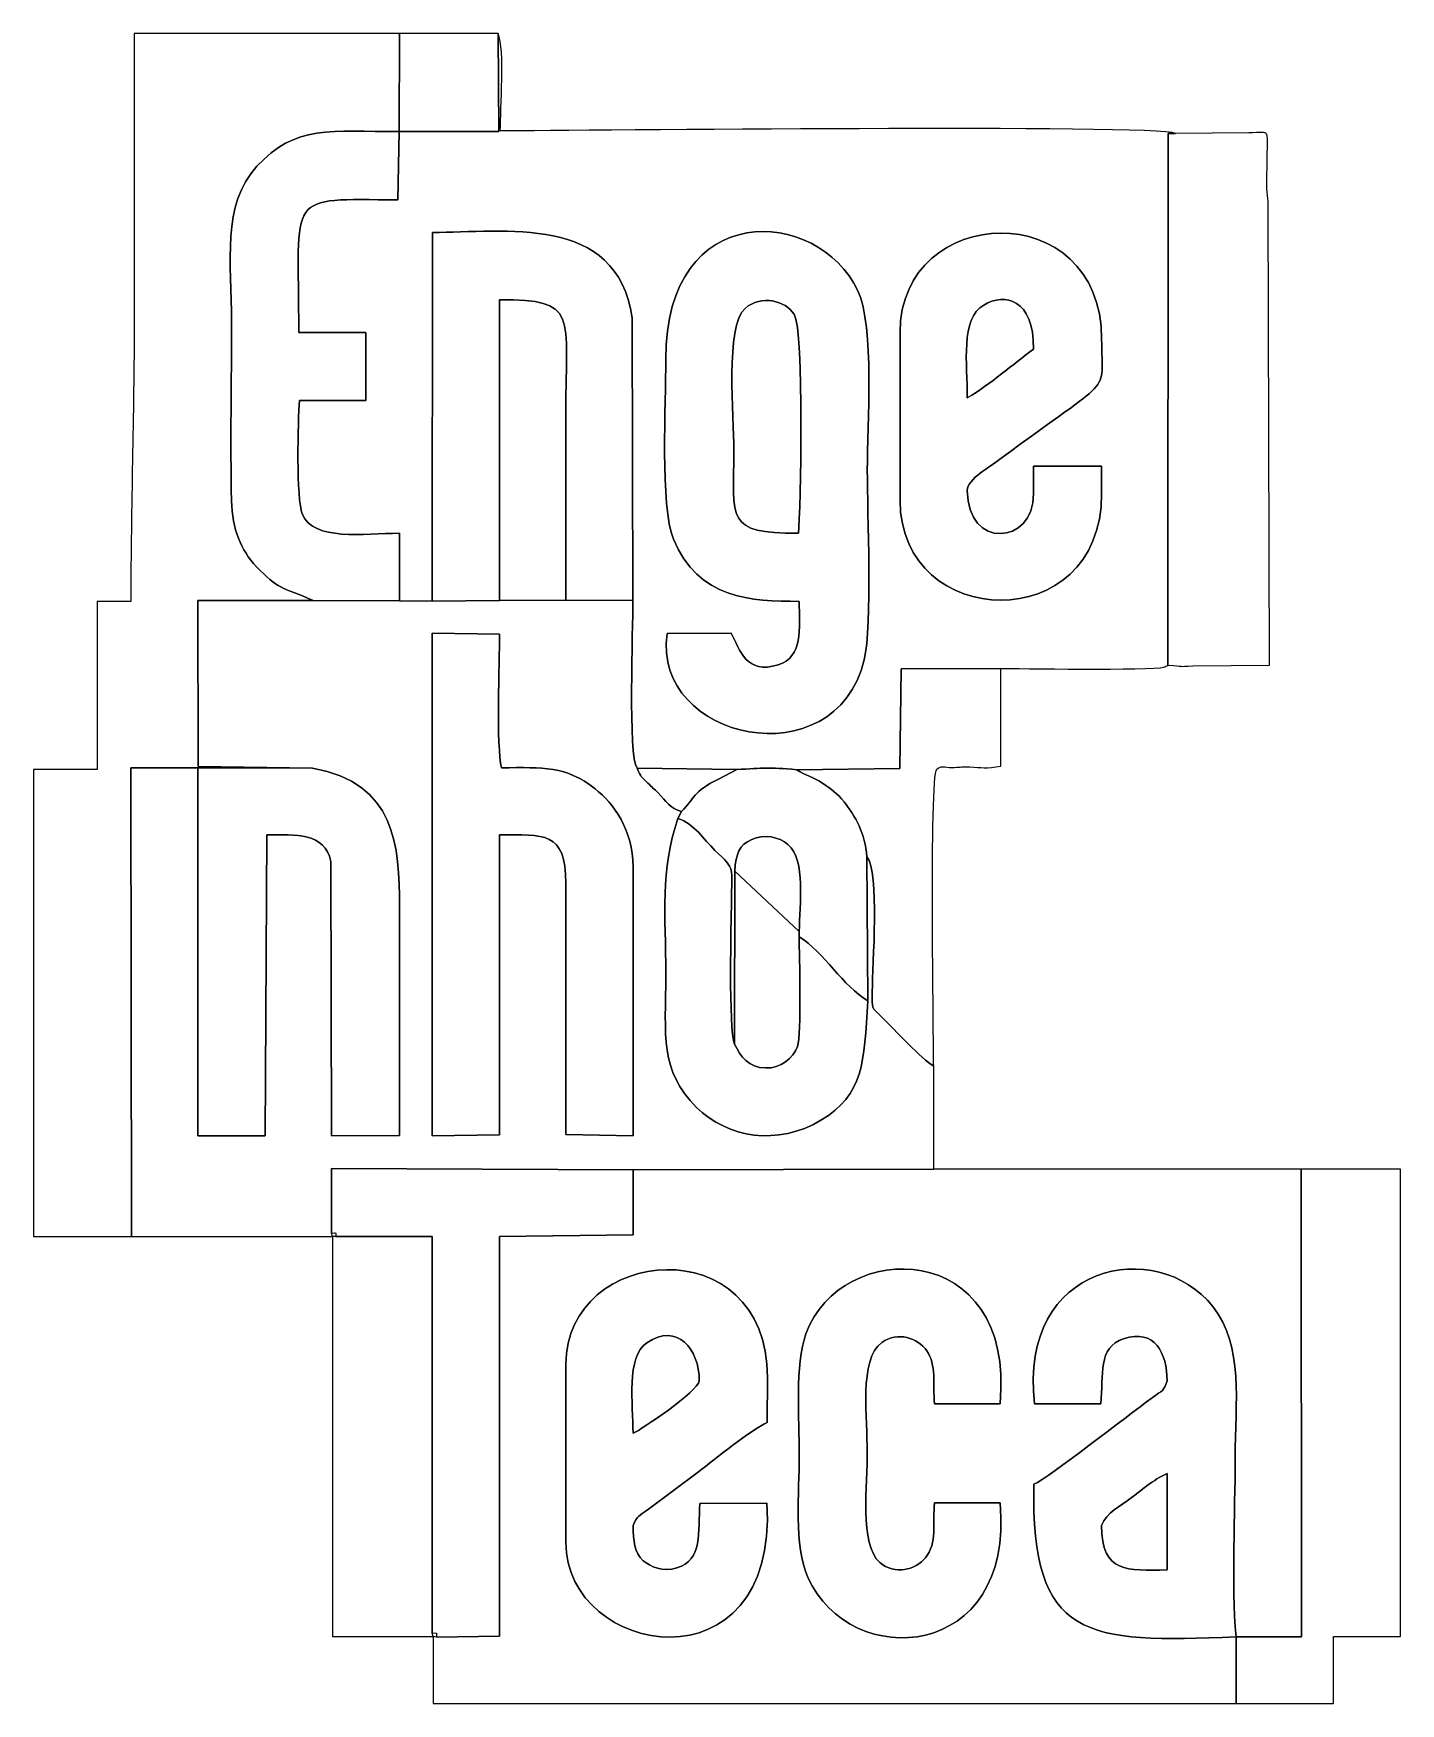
# Model space of a CAD drawing. Header units: inches. Extents: x -7.6 to 6.8, y -8.8 to 8.7.
import ezdxf

# ---------------------------------------------------------------- set-up
doc = ezdxf.new("R2010")
doc.units = ezdxf.units.IN
doc.header["$MEASUREMENT"] = 0
doc.layers.add('CAMADA_1', color=179, linetype='Continuous')

msp = doc.modelspace()

# ---------------------------------------------------------------- linework, layer by layer
at = {"layer": 'CAMADA_1', "color": 20}
for p, q in [((-3.70919, 8.74679), (-6.49623, 8.74679)), ((-3.71386, 7.71543), (-3.70919, 8.74679)), ((-2.6741, 8.74679), (-2.66807, 7.71572)), ((-3.71386, 7.71543), (-3.72698, 7.00011)), ((-2.66807, 7.71572), (-3.71386, 7.71543)), ((4.35917, 2.1154), (4.35975, 7.69769)), ((4.35975, 7.69769), (4.4385, 7.69769)), ((-3.36543, 2.78625), (-3.36515, 6.65734)), ((-2.65909, 5.95145), (-2.66029, 2.79393)), ((-1.26732, 5.76087), (-1.25893, 2.79452)), ((-4.7675, 5.60759), (-4.06237, 5.60764)), ((-4.06237, 5.60764), (-4.06203, 4.89316)), ((1.54609, 3.84379), (1.54597, 5.60746)), ((-4.06203, 4.89316), (-4.75909, 4.89324)), ((2.94827, 4.20528), (3.66249, 4.20535)), ((2.94827, 3.91434), (2.94827, 4.20528)), ((3.66249, 4.20535), (3.66254, 3.91434)), ((-3.70959, 3.49981), (-3.70989, 2.78974)), ((-6.53151, 2.78559), (-6.88424, 2.78559)), ((-6.88424, 2.78559), (-6.88424, 1.02192)), ((-5.82604, 2.79441), (-4.6156, 2.79572)), ((-5.82592, 1.05078), (-5.82604, 2.79441)), ((-3.70989, 2.78974), (-3.36543, 2.78625)), ((-2.66029, 2.79393), (-1.96372, 2.79814)), ((-0.90129, 2.44637), (-0.22608, 2.45147)), ((1.5448, 1.03115), (1.55623, 2.07697)), ((1.55623, 2.07697), (2.60429, 2.08126)), ((-6.88424, 1.02192), (-7.55443, 1.02192)), ((-7.55443, 1.02192), (-7.55443, -3.88107)), ((-6.53142, 1.03898), (-5.82612, 1.03921)), ((-6.52271, -3.88107), (-6.53142, 1.03898)), ((-5.82612, 1.03921), (-4.62195, 1.0338)), ((-4.62195, 1.0338), (-5.82592, 1.05078)), ((-1.2157, 1.03552), (-0.16962, 1.01994)), ((0.46274, 1.01763), (1.5448, 1.03115)), ((1.89882, -3.17552), (-1.25792, -3.18158)), ((-1.25792, -3.18158), (-1.25767, -3.86417)), ((5.7584, -3.17561), (1.89882, -3.17552)), ((5.76239, -8.08303), (5.7584, -3.17561)), ((-7.55443, -3.88107), (-6.52271, -3.88107)), ((-4.37983, -3.88107), (-4.41511, -3.88107)), ((-4.41511, -3.88107), (-4.41511, -8.0786)), ((-3.36564, -3.88273), (-4.37983, -3.88107)), ((-3.36566, -8.04333), (-3.36564, -3.88273)), ((-1.25767, -3.86417), (-2.65994, -3.88223)), ((-2.65994, -3.88223), (-2.65986, -8.07665)), ((-1.96404, -7.09095), (-1.96395, -5.22146)), ((0.15284, -5.36255), (0.15102, -5.83455)), ((2.59578, -5.63642), (1.90732, -5.63638)), ((3.65417, -5.63642), (2.95898, -5.63631)), ((-0.57012, -6.35038), (-1.09478, -6.74221)), ((4.34993, -7.38155), (4.34995, -6.37046)), ((-0.55552, -6.68262), (0.1487, -6.67856)), ((1.90732, -6.67599), (2.59588, -6.67611)), ((-3.35691, -8.0786), (-3.36566, -8.04333)), ((-4.41511, -8.0786), (-3.35691, -8.0786)), ((-3.32163, -8.08752), (-3.35691, -8.0786)), ((-3.35691, -8.0786), (-3.35691, -8.78407)), ((-2.65986, -8.07665), (-3.32163, -8.08752)), ((5.07354, -8.78407), (5.07341, -8.08247)), ((5.07341, -8.08247), (5.76239, -8.08303)), ((-3.35691, -8.78407), (-2.51035, -8.78407)), ((-2.51035, -8.78407), (5.07354, -8.78407))]:
    msp.add_line(p, q, dxfattribs=at)
at = {"layer": 'CAMADA_1', "color": 24}
for p, q in [((-3.70919, 8.74679), (-3.71386, 7.71543)), ((-2.6741, 8.74679), (-3.70919, 8.74679)), ((-2.66807, 7.71572), (-2.6741, 8.74679)), ((-3.71386, 7.71543), (-2.66807, 7.71572)), ((4.35975, 7.69769), (4.35917, 2.1154)), ((4.4385, 7.69769), (4.35975, 7.69769)), ((5.20831, 7.70145), (4.4385, 7.69769)), ((5.42615, 2.1154), (5.4128, 6.95199)), ((4.62151, 2.10899), (5.42615, 2.1154)), ((1.55623, 2.07697), (1.5448, 1.03115)), ((2.60429, 2.08126), (1.55623, 2.07697)), ((2.60429, 1.0572), (2.60429, 2.08126)), ((-0.16962, 1.01994), (-1.2157, 1.03552)), ((-0.36183, 0.92076), (-0.16962, 1.01994)), ((1.5448, 1.03115), (0.46274, 1.01763)), ((-0.19027, -0.0459), (0.48764, -0.68082)), ((6.80181, -3.17561), (5.7584, -3.17561)), ((5.7584, -3.17561), (5.76239, -8.08303)), ((6.80181, -8.0786), (6.80181, -3.17561)), ((5.07341, -8.08247), (5.07354, -8.78407)), ((5.76239, -8.08303), (5.07341, -8.08247)), ((6.09635, -8.78407), (6.09635, -8.0786)), ((6.09635, -8.0786), (6.80181, -8.0786)), ((5.07354, -8.78407), (6.09635, -8.78407))]:
    msp.add_line(p, q, dxfattribs=at)
at = {"layer": 'CAMADA_1', "color": 179}
for p, q in [((-3.72698, 7.00011), (-3.71386, 7.71543)), ((-3.36515, 6.65734), (-3.36543, 2.78625)), ((-2.66029, 2.79393), (-2.65909, 5.95145)), ((-1.25893, 2.79452), (-1.26732, 5.76087)), ((-4.06237, 5.60764), (-4.7675, 5.60759)), ((-4.06203, 4.89316), (-4.06237, 5.60764)), ((1.54597, 5.60746), (1.54609, 3.84379)), ((-4.75909, 4.89324), (-4.06203, 4.89316)), ((3.66249, 4.20535), (2.94827, 4.20528)), ((2.94827, 4.20528), (2.94827, 3.91434)), ((3.66254, 3.91434), (3.66249, 4.20535)), ((-3.70989, 2.78974), (-3.70959, 3.49981)), ((-4.6156, 2.79572), (-3.70989, 2.78974)), ((-3.36543, 2.78625), (-2.66029, 2.79393)), ((-1.96372, 2.79814), (-1.25893, 2.79452)), ((-3.3657, 2.45034), (-3.36572, -2.82291)), ((-2.65971, 2.44051), (-3.3657, 2.45034)), ((-0.22608, 2.45147), (-0.90129, 2.44637)), ((-4.62195, 1.0338), (-5.82612, 1.03921)), ((-5.82612, 1.03921), (-5.82604, -2.82293)), ((-5.12109, -2.82295), (-5.10309, 0.33425)), ((-2.65999, -2.81436), (-2.66, 0.33387)), ((-4.43275, 0.0561), (-4.42392, -2.82293)), ((-1.25821, -2.82297), (-1.25809, -0.001)), ((-1.96248, -0.1767), (-1.96434, -2.81015)), ((-5.82604, -2.82293), (-5.12109, -2.82295)), ((-4.42392, -2.82293), (-3.70964, -2.82287)), ((-3.36572, -2.82291), (-2.65999, -2.81436)), ((-1.96434, -2.81015), (-1.25821, -2.82297)), ((-4.42388, -3.16679), (-4.42392, -3.8458)), ((-1.25792, -3.18158), (-4.42388, -3.16679)), ((-1.25767, -3.86417), (-1.25792, -3.18158)), ((-4.37983, -3.88107), (-3.36564, -3.88273)), ((-3.36564, -3.88273), (-3.36566, -8.04333)), ((-2.65994, -3.88223), (-1.25767, -3.86417)), ((-2.65986, -8.07665), (-2.65994, -3.88223)), ((-1.96395, -5.22146), (-1.96404, -7.09095)), ((0.15102, -5.83455), (0.15284, -5.36255)), ((1.90732, -5.63638), (2.59578, -5.63642)), ((2.95898, -5.63631), (3.65417, -5.63642)), ((-1.09478, -6.74221), (-0.57012, -6.35038)), ((4.34995, -6.37046), (4.34993, -7.38155)), ((0.1487, -6.67856), (-0.55552, -6.68262)), ((2.59588, -6.67611), (1.90732, -6.67599)), ((-3.32163, -8.08752), (-2.65986, -8.07665))]:
    msp.add_line(p, q, dxfattribs=at)
at = {"layer": 'CAMADA_1', "color": 22}
for p, q in [((-4.6156, 2.79572), (-5.82604, 2.79441)), ((-5.82604, 2.79441), (-5.82592, 1.05078)), ((-3.70989, 2.78974), (-4.6156, 2.79572)), ((-3.36543, 2.78625), (-3.70989, 2.78974)), ((-2.66029, 2.79393), (-3.36543, 2.78625)), ((-1.96372, 2.79814), (-2.66029, 2.79393)), ((-1.25893, 2.79452), (-1.96372, 2.79814)), ((-3.36572, -2.82291), (-3.3657, 2.45034)), ((-3.3657, 2.45034), (-2.65971, 2.44051)), ((-5.82612, 1.03921), (-6.53142, 1.03898)), ((-6.53142, 1.03898), (-6.52271, -3.88107)), ((-5.82604, -2.82293), (-5.82612, 1.03921)), ((-5.82592, 1.05078), (-4.62195, 1.0338)), ((-0.78801, 0.50614), (-0.74869, 0.58019)), ((-5.10309, 0.33425), (-5.12109, -2.82295)), ((-2.66, 0.33387), (-2.65999, -2.81436)), ((-4.42392, -2.82293), (-4.43275, 0.0561)), ((1.19829, 0.10547), (1.20838, -1.40662)), ((-1.25809, -0.001), (-1.25821, -2.82297)), ((-0.19027, -0.0459), (-0.19089, -1.86348)), ((0.48764, -0.68082), (-0.19027, -0.0459)), ((-1.96434, -2.81015), (-1.96248, -0.1767)), ((0.48638, -0.7366), (0.48764, -0.68082)), ((1.89882, -3.17552), (1.89882, -2.0926)), ((-5.12109, -2.82295), (-5.82604, -2.82293)), ((-3.70964, -2.82287), (-4.42392, -2.82293)), ((-2.65999, -2.81436), (-3.36572, -2.82291)), ((-1.25821, -2.82297), (-1.96434, -2.81015)), ((-4.42392, -3.8458), (-4.42388, -3.16679)), ((-4.42388, -3.16679), (-1.25792, -3.18158)), ((-1.25792, -3.18158), (1.89882, -3.17552)), ((-4.41511, -3.88107), (-4.42392, -3.8458)), ((-6.52271, -3.88107), (-4.41511, -3.88107))]:
    msp.add_line(p, q, dxfattribs=at)
at = {"layer": 'CAMADA_1', "color": 9}
for p, q in [((-0.16962, 1.01994), (-0.36183, 0.92076)), ((-0.74869, 0.58019), (-0.78801, 0.50614)), ((1.20838, -1.40662), (1.19829, 0.10547)), ((-0.19089, -1.86348), (-0.19027, -0.0459)), ((0.48764, -0.68082), (0.48638, -0.7366))]:
    msp.add_line(p, q, dxfattribs=at)
at = {"layer": 'CAMADA_1', "color": 20}
for points in [[(-6.49623, 8.74679), (-6.49623, 7.74738), (-6.49623, 6.74797), (-6.49623, 5.74855)], [(-2.65144, 7.72386), (-2.65144, 7.96824), (-2.60302, 8.57243), (-2.6741, 8.74679)], [(-5.20774, 7.35187), (-4.80726, 7.79136), (-4.42669, 7.71443), (-3.71386, 7.71543)], [(4.4385, 7.69769), (4.23697, 7.79257), (-1.85272, 7.72386), (-2.65144, 7.72386)], [(-5.47344, 5.71328), (-5.47348, 6.34421), (-5.57928, 6.94415), (-5.20774, 7.35187)], [(-3.72698, 7.00011), (-4.91511, 7.00399), (-4.77055, 7.10228), (-4.7675, 5.60759)], [(-0.91463, 5.32533), (-0.91847, 7.02123), (0.68587, 6.92892), (1.1024, 6.04422)], [(1.54597, 5.60746), (1.54595, 6.96663), (3.6612, 7.05314), (3.66249, 5.53691)], [(-3.36515, 6.65734), (-2.62314, 6.65563), (-1.42312, 6.86328), (-1.26732, 5.76087)], [(0.43305, 5.80007), (0.34337, 5.93987), (0.09005, 6.00944), (-0.08138, 5.86008)], [(1.1024, 6.04422), (1.27895, 5.66923), (1.20227, 4.64205), (1.20219, 4.16125)], [(2.94827, 5.43338), (2.94805, 5.96391), (2.64704, 6.02728), (2.42457, 5.89593)], [(-1.96395, 4.72563), (-1.96359, 5.81851), (-1.82908, 5.95087), (-2.65909, 5.95145)], [(-0.08138, 5.86008), (-0.29253, 5.6761), (-0.19945, 4.71681), (-0.19951, 4.37289)], [(0.47914, 3.49981), (0.50017, 3.71496), (0.54241, 5.62959), (0.43305, 5.80007)], [(2.42457, 5.89593), (2.1784, 5.7506), (2.25119, 5.27796), (2.25173, 4.9224)], [(-6.49623, 5.74855), (-6.49623, 4.71838), (-6.53151, 3.79672), (-6.53151, 2.78559)], [(-5.47378, 3.84214), (-5.48908, 4.45738), (-5.47341, 5.09545), (-5.47344, 5.71328)], [(3.66249, 5.53691), (3.66301, 4.91968), (3.81013, 5.1865), (2.5945, 4.27622)], [(-0.83351, 3.439), (-0.97398, 3.78134), (-0.91361, 4.8741), (-0.91463, 5.32533)], [(2.25173, 4.9224), (2.49971, 5.06588), (2.72772, 5.27378), (2.94827, 5.43338)], [(-4.75909, 4.89324), (-4.7795, 4.68408), (-4.79337, 3.85261), (-4.7316, 3.70306)], [(-1.96372, 2.79814), (-1.96647, 3.4404), (-1.96417, 4.0833), (-1.96395, 4.72563)], [(-0.19951, 4.37289), (-0.19963, 3.6418), (-0.29763, 3.50034), (0.47914, 3.49981)], [(2.5945, 4.27622), (2.50089, 4.20612), (2.25172, 4.07021), (2.25164, 3.94961)], [(1.20219, 4.16125), (1.20211, 3.71659), (1.25585, 2.53371), (1.1691, 2.17259)], [(3.66254, 3.91434), (3.66267, 2.40045), (1.54614, 2.47217), (1.54609, 3.84379)], [(2.25164, 3.94961), (2.25127, 3.33211), (2.94807, 3.36944), (2.94827, 3.91434)], [(-5.21369, 3.15147), (-5.37643, 3.32382), (-5.46634, 3.54288), (-5.47378, 3.84214)], [(-4.7316, 3.70306), (-4.6113, 3.41182), (-4.08819, 3.5001), (-3.70959, 3.49981)], [(0.48789, 2.78559), (-0.01296, 2.78534), (-0.57492, 2.8088), (-0.83351, 3.439)], [(-4.6156, 2.79572), (-4.9505, 2.93839), (-4.98544, 2.90975), (-5.21369, 3.15147)], [(-1.25893, 2.79452), (-1.2582, 2.50781), (-1.31213, 1.15657), (-1.2157, 1.03552)], [(0.26768, 2.11869), (0.5254, 2.19702), (0.48754, 2.49982), (0.48789, 2.78559)], [(1.1691, 2.17259), (0.86584, 0.91007), (-1.06016, 1.32758), (-0.90129, 2.44637)], [(-0.22608, 2.45147), (-0.13484, 2.27259), (-0.07141, 2.01562), (0.26768, 2.11869)], [(4.31422, 2.09491), (4.32073, 2.09677), (4.33233, 2.10293), (4.33734, 2.10465)], [(4.33734, 2.10465), (4.3422, 2.10631), (4.35269, 2.11052), (4.35917, 2.1154)], [(2.60429, 2.08126), (2.72834, 2.07971), (4.19113, 2.05991), (4.31422, 2.09491)], [(-0.16962, 1.01994), (0.11889, 1.03355), (0.1555, 1.04758), (0.46274, 1.01763)], [(-1.96395, -5.22146), (-1.96413, -3.9766), (0.15238, -3.77488), (0.15284, -5.36255)], [(0.5578, -4.9029), (0.91715, -3.89836), (2.76108, -3.89806), (2.59578, -5.63642)], [(2.95898, -5.63631), (2.78141, -4.15923), (4.24755, -3.87491), (4.83153, -4.61761)], [(4.83153, -4.61761), (5.15719, -5.03178), (5.06525, -5.6179), (5.06497, -6.20911)], [(-0.56199, -5.39783), (-0.56311, -5.05705), (-0.79496, -4.78338), (-1.11272, -4.99628)], [(0.48787, -6.17384), (0.48791, -5.79249), (0.44032, -5.23133), (0.5578, -4.9029)], [(1.82701, -5.08156), (1.7313, -4.94581), (1.52141, -4.87384), (1.35303, -4.99376)], [(4.35001, -5.39783), (4.34892, -5.10734), (4.22287, -4.84379), (3.89281, -4.95472)], [(-1.11272, -4.99628), (-1.33281, -5.14375), (-1.25743, -5.64286), (-1.25793, -5.94657)], [(1.35303, -4.99376), (1.11201, -5.16541), (1.20211, -5.81427), (1.20213, -6.13857)], [(1.90732, -5.63638), (1.88722, -5.42807), (1.93207, -5.2306), (1.82701, -5.08156)], [(3.89281, -4.95472), (3.6185, -5.04691), (3.68272, -5.33253), (3.65417, -5.63642)], [(-1.25793, -5.94657), (-1.16383, -5.9059), (-0.58323, -5.51168), (-0.56199, -5.39783)], [(4.19213, -5.5748), (4.31127, -5.48782), (4.30876, -5.51096), (4.35001, -5.39783)], [(2.95039, -6.48255), (3.11242, -6.40928), (3.91927, -5.77402), (4.19213, -5.5748)], [(0.15102, -5.83455), (-0.01702, -5.90543), (-0.39921, -6.22198), (-0.57012, -6.35038)], [(0.57791, -7.45954), (0.43045, -7.12824), (0.48783, -6.56894), (0.48787, -6.17384)], [(1.20213, -6.13857), (1.20214, -6.46905), (1.117, -7.11774), (1.33322, -7.30302)], [(5.06497, -6.20911), (5.06471, -6.78314), (5.02425, -7.52963), (5.07341, -8.08247)], [(5.07341, -8.08247), (3.49718, -8.15189), (2.9185, -8.11231), (2.95039, -6.48255)], [(4.34995, -6.37046), (4.18982, -6.44419), (4.11553, -6.51838), (3.97267, -6.62546)], [(3.97267, -6.62546), (3.86007, -6.70987), (3.71351, -6.77445), (3.66249, -6.91458)], [(0.1487, -6.67856), (0.26369, -8.67355), (-1.96407, -8.29913), (-1.96404, -7.09095)], [(-1.09478, -6.74221), (-1.20596, -6.82344), (-1.21268, -6.81104), (-1.25779, -6.91458)], [(-0.79836, -7.36026), (-0.52103, -7.27839), (-0.57861, -6.98384), (-0.55552, -6.68262)], [(2.59588, -6.67611), (2.75441, -8.33846), (1.02125, -8.4556), (0.57791, -7.45954)], [(1.81392, -7.25281), (1.93827, -7.10014), (1.88714, -6.88784), (1.90732, -6.67599)], [(-1.25779, -6.91458), (-1.25621, -7.0775), (-1.2438, -7.19976), (-1.15071, -7.28426)], [(3.66249, -6.91458), (3.66315, -7.42273), (3.93045, -7.38175), (4.34993, -7.38155)], [(-1.15071, -7.28426), (-1.08004, -7.34841), (-0.94198, -7.40265), (-0.79836, -7.36026)], [(1.33322, -7.30302), (1.49004, -7.43738), (1.7088, -7.38187), (1.81392, -7.25281)]]:
    msp.add_open_spline(points, degree=3, dxfattribs=at)
at = {"layer": 'CAMADA_1', "color": 179}
for points in [[(-3.71386, 7.71543), (-4.42669, 7.71443), (-4.80726, 7.79136), (-5.20774, 7.35187)], [(-5.20774, 7.35187), (-5.57928, 6.94415), (-5.47348, 6.34421), (-5.47344, 5.71328)], [(-4.7675, 5.60759), (-4.77055, 7.10228), (-4.91511, 7.00399), (-3.72698, 7.00011)], [(1.1024, 6.04422), (0.68587, 6.92892), (-0.91847, 7.02123), (-0.91463, 5.32533)], [(3.66249, 5.53691), (3.6612, 7.05314), (1.54595, 6.96663), (1.54597, 5.60746)], [(-1.26732, 5.76087), (-1.42312, 6.86328), (-2.62314, 6.65563), (-3.36515, 6.65734)], [(-0.08138, 5.86008), (0.09005, 6.00944), (0.34337, 5.93987), (0.43305, 5.80007)], [(1.20219, 4.16125), (1.20227, 4.64205), (1.27895, 5.66923), (1.1024, 6.04422)], [(2.42457, 5.89593), (2.64704, 6.02728), (2.94805, 5.96391), (2.94827, 5.43338)], [(-2.65909, 5.95145), (-1.82908, 5.95087), (-1.96359, 5.81851), (-1.96395, 4.72563)], [(-0.19951, 4.37289), (-0.19945, 4.71681), (-0.29253, 5.6761), (-0.08138, 5.86008)], [(0.43305, 5.80007), (0.54241, 5.62959), (0.50017, 3.71496), (0.47914, 3.49981)], [(2.25173, 4.9224), (2.25119, 5.27796), (2.1784, 5.7506), (2.42457, 5.89593)], [(-5.47344, 5.71328), (-5.47341, 5.09545), (-5.48908, 4.45738), (-5.47378, 3.84214)], [(2.5945, 4.27622), (3.81013, 5.1865), (3.66301, 4.91968), (3.66249, 5.53691)], [(-0.91463, 5.32533), (-0.91361, 4.8741), (-0.97398, 3.78134), (-0.83351, 3.439)], [(2.94827, 5.43338), (2.72772, 5.27378), (2.49971, 5.06588), (2.25173, 4.9224)], [(-4.7316, 3.70306), (-4.79337, 3.85261), (-4.7795, 4.68408), (-4.75909, 4.89324)], [(-1.96395, 4.72563), (-1.96417, 4.0833), (-1.96647, 3.4404), (-1.96372, 2.79814)], [(0.47914, 3.49981), (-0.29763, 3.50034), (-0.19963, 3.6418), (-0.19951, 4.37289)], [(2.25164, 3.94961), (2.25172, 4.07021), (2.50089, 4.20612), (2.5945, 4.27622)], [(1.1691, 2.17259), (1.25585, 2.53371), (1.20211, 3.71659), (1.20219, 4.16125)], [(1.54609, 3.84379), (1.54614, 2.47217), (3.66267, 2.40045), (3.66254, 3.91434)], [(2.94827, 3.91434), (2.94807, 3.36944), (2.25127, 3.33211), (2.25164, 3.94961)], [(-5.47378, 3.84214), (-5.46634, 3.54288), (-5.37643, 3.32382), (-5.21369, 3.15147)], [(-3.70959, 3.49981), (-4.08819, 3.5001), (-4.6113, 3.41182), (-4.7316, 3.70306)], [(-0.83351, 3.439), (-0.57492, 2.8088), (-0.01296, 2.78534), (0.48789, 2.78559)], [(-5.21369, 3.15147), (-4.98544, 2.90975), (-4.9505, 2.93839), (-4.6156, 2.79572)], [(0.48789, 2.78559), (0.48754, 2.49982), (0.5254, 2.19702), (0.26768, 2.11869)], [(-2.63791, 1.03956), (-2.69698, 1.25266), (-2.65992, 2.15152), (-2.65971, 2.44051)], [(-0.90129, 2.44637), (-1.06016, 1.32758), (0.86584, 0.91007), (1.1691, 2.17259)], [(0.26768, 2.11869), (-0.07141, 2.01562), (-0.13484, 2.27259), (-0.22608, 2.45147)], [(-1.65623, 0.81797), (-1.96541, 1.06121), (-2.1958, 1.03898), (-2.63791, 1.03956)], [(-3.70961, -0.42428), (-3.70928, 0.22176), (-3.75386, 0.88004), (-4.62195, 1.0338)], [(-1.25809, -0.001), (-1.25809, 0.3881), (-1.46121, 0.66455), (-1.65623, 0.81797)], [(-5.10309, 0.33425), (-4.79901, 0.33369), (-4.49322, 0.35995), (-4.43275, 0.0561)], [(-2.66, 0.33387), (-2.19966, 0.33396), (-1.96332, 0.37816), (-1.96248, -0.1767)], [(-0.78801, 0.50614), (-0.9734, -0.05109), (-0.9145, -0.49502), (-0.91444, -1.12975)], [(-0.39737, 0.17179), (-0.52005, 0.2912), (-0.60877, 0.44785), (-0.78801, 0.50614)], [(-0.22518, -0.38892), (-0.22332, 0.02078), (-0.17541, -0.04425), (-0.39737, 0.17179)], [(-3.70964, -2.82287), (-3.7092, -2.02334), (-3.71002, -1.22381), (-3.70961, -0.42428)], [(-0.19089, -1.86348), (-0.25874, -1.70585), (-0.22588, -0.54154), (-0.22518, -0.38892)], [(0.48638, -0.7366), (0.48916, -0.93479), (0.51136, -1.75758), (0.46819, -1.88797)], [(1.20838, -1.40662), (0.94768, -1.26107), (0.7468, -0.89129), (0.48638, -0.7366)], [(-0.91444, -1.12975), (-0.91438, -1.77691), (-0.98315, -2.13471), (-0.59058, -2.52565)], [(0.714, -2.66161), (1.16747, -2.38796), (1.16558, -2.06473), (1.20838, -1.40662)], [(0.13702, -2.11255), (-0.05085, -2.10687), (-0.12538, -1.99621), (-0.19089, -1.86348)], [(0.46819, -1.88797), (0.42726, -2.01163), (0.28616, -2.11705), (0.13702, -2.11255)], [(-0.59058, -2.52565), (-0.26647, -2.84842), (0.26535, -2.93235), (0.714, -2.66161)], [(-4.42392, -3.8458), (-4.36855, -3.8458), (-4.37983, -3.83049), (-4.37983, -3.88107)], [(0.15284, -5.36255), (0.15238, -3.77488), (-1.96413, -3.9766), (-1.96395, -5.22146)], [(2.59578, -5.63642), (2.76108, -3.89806), (0.91715, -3.89836), (0.5578, -4.9029)], [(4.83153, -4.61761), (4.24755, -3.87491), (2.78141, -4.15923), (2.95898, -5.63631)], [(5.06497, -6.20911), (5.06525, -5.6179), (5.15719, -5.03178), (4.83153, -4.61761)], [(-1.11272, -4.99628), (-0.79496, -4.78338), (-0.56311, -5.05705), (-0.56199, -5.39783)], [(0.5578, -4.9029), (0.44032, -5.23133), (0.48791, -5.79249), (0.48787, -6.17384)], [(1.35303, -4.99376), (1.52141, -4.87384), (1.7313, -4.94581), (1.82701, -5.08156)], [(3.89281, -4.95472), (4.22287, -4.84379), (4.34892, -5.10734), (4.35001, -5.39783)], [(-1.25793, -5.94657), (-1.25743, -5.64286), (-1.33281, -5.14375), (-1.11272, -4.99628)], [(1.20213, -6.13857), (1.20211, -5.81427), (1.11201, -5.16541), (1.35303, -4.99376)], [(1.82701, -5.08156), (1.93207, -5.2306), (1.88722, -5.42807), (1.90732, -5.63638)], [(3.65417, -5.63642), (3.68272, -5.33253), (3.6185, -5.04691), (3.89281, -4.95472)], [(-0.56199, -5.39783), (-0.58323, -5.51168), (-1.16383, -5.9059), (-1.25793, -5.94657)], [(4.35001, -5.39783), (4.30876, -5.51096), (4.31127, -5.48782), (4.19213, -5.5748)], [(4.19213, -5.5748), (3.91927, -5.77402), (3.11242, -6.40928), (2.95039, -6.48255)], [(-0.57012, -6.35038), (-0.39921, -6.22198), (-0.01702, -5.90543), (0.15102, -5.83455)], [(0.48787, -6.17384), (0.48783, -6.56894), (0.43045, -7.12824), (0.57791, -7.45954)], [(1.33322, -7.30302), (1.117, -7.11774), (1.20214, -6.46905), (1.20213, -6.13857)], [(5.07341, -8.08247), (5.02425, -7.52963), (5.06471, -6.78314), (5.06497, -6.20911)], [(2.95039, -6.48255), (2.9185, -8.11231), (3.49718, -8.15189), (5.07341, -8.08247)], [(3.97267, -6.62546), (4.11553, -6.51838), (4.18982, -6.44419), (4.34995, -6.37046)], [(3.66249, -6.91458), (3.71351, -6.77445), (3.86007, -6.70987), (3.97267, -6.62546)], [(-1.96404, -7.09095), (-1.96407, -8.29913), (0.26369, -8.67355), (0.1487, -6.67856)], [(-1.25779, -6.91458), (-1.21268, -6.81104), (-1.20596, -6.82344), (-1.09478, -6.74221)], [(-0.55552, -6.68262), (-0.57861, -6.98384), (-0.52103, -7.27839), (-0.79836, -7.36026)], [(0.57791, -7.45954), (1.02125, -8.4556), (2.75441, -8.33846), (2.59588, -6.67611)], [(1.90732, -6.67599), (1.88714, -6.88784), (1.93827, -7.10014), (1.81392, -7.25281)], [(-1.15071, -7.28426), (-1.2438, -7.19976), (-1.25621, -7.0775), (-1.25779, -6.91458)], [(4.34993, -7.38155), (3.93045, -7.38175), (3.66315, -7.42273), (3.66249, -6.91458)], [(-0.79836, -7.36026), (-0.94198, -7.40265), (-1.08004, -7.34841), (-1.15071, -7.28426)], [(1.81392, -7.25281), (1.7088, -7.38187), (1.49004, -7.43738), (1.33322, -7.30302)], [(-3.36566, -8.04333), (-3.30689, -8.04333), (-3.32163, -8.02867), (-3.32163, -8.08752)]]:
    msp.add_open_spline(points, degree=3, dxfattribs=at)
at = {"layer": 'CAMADA_1', "color": 24}
for points in [[(5.40068, 7.36636), (5.39767, 7.76219), (5.45386, 7.7096), (5.20831, 7.70145)], [(5.3978, 7.2867), (5.40128, 7.38407), (5.40122, 7.29449), (5.40068, 7.36636)], [(5.4128, 6.95199), (5.41044, 7.04396), (5.39071, 7.08823), (5.3978, 7.2867)], [(4.35917, 2.1154), (4.54148, 2.10166), (4.45423, 2.09977), (4.62151, 2.10899)], [(1.93034, 1.02291), (1.96888, 1.063), (2.01645, 1.04259), (2.08443, 1.04232)], [(2.27774, 1.04726), (2.39976, 1.04322), (2.45089, 1.02471), (2.60429, 1.0572)], [(-1.2157, 1.03552), (-1.16466, 0.92586), (-1.18786, 0.96599), (-1.10125, 0.87709)], [(-1.10125, 0.87709), (-1.0609, 0.83566), (-1.03686, 0.81618), (-0.99463, 0.77391)], [(-0.74869, 0.58019), (-0.6127, 0.71774), (-0.63009, 0.78402), (-0.36183, 0.92076)], [(0.46274, 1.01763), (0.55579, 0.95728), (0.62665, 0.94691), (0.73012, 0.87734)], [(0.73012, 0.87734), (0.82853, 0.81116), (0.88503, 0.76981), (0.95773, 0.67985)], [(1.89882, -2.0926), (1.89882, -1.85729), (1.8536, 0.94307), (1.93034, 1.02291)], [(2.08443, 1.04232), (2.1833, 1.04191), (2.16356, 1.05105), (2.27774, 1.04726)], [(-0.99463, 0.77391), (-0.91375, 0.69297), (-0.87079, 0.607), (-0.74869, 0.58019)], [(0.95773, 0.67985), (1.07515, 0.53454), (1.18006, 0.34585), (1.19829, 0.10547)], [(-0.01229, 0.28695), (-0.14389, 0.2266), (-0.17661, 0.13787), (-0.19027, -0.0459)], [(0.36857, 0.23329), (0.27566, 0.31458), (0.11438, 0.34505), (-0.01229, 0.28695)], [(0.48764, -0.68082), (0.48766, -0.39189), (0.562, 0.06403), (0.36857, 0.23329)], [(1.19829, 0.10547), (1.33416, -0.05167), (1.25422, -1.03017), (1.25431, -1.30955)], [(1.25431, -1.30955), (1.25438, -1.50461), (1.23959, -1.46491), (1.34911, -1.57258)], [(1.34911, -1.57258), (1.49966, -1.72059), (1.76669, -2.0175), (1.89882, -2.0926)]]:
    msp.add_open_spline(points, degree=3, dxfattribs=at)
at = {"layer": 'CAMADA_1', "color": 22}
for points in [[(-1.2157, 1.03552), (-1.31213, 1.15657), (-1.2582, 2.50781), (-1.25893, 2.79452)], [(-2.65971, 2.44051), (-2.65992, 2.15152), (-2.69698, 1.25266), (-2.63791, 1.03956)], [(-2.63791, 1.03956), (-2.1958, 1.03898), (-1.96541, 1.06121), (-1.65623, 0.81797)], [(-4.62195, 1.0338), (-3.75386, 0.88004), (-3.70928, 0.22176), (-3.70961, -0.42428)], [(-1.10125, 0.87709), (-1.18786, 0.96599), (-1.16466, 0.92586), (-1.2157, 1.03552)], [(-0.99463, 0.77391), (-1.03686, 0.81618), (-1.0609, 0.83566), (-1.10125, 0.87709)], [(-1.65623, 0.81797), (-1.46121, 0.66455), (-1.25809, 0.3881), (-1.25809, -0.001)], [(-0.74869, 0.58019), (-0.87079, 0.607), (-0.91375, 0.69297), (-0.99463, 0.77391)], [(-4.43275, 0.0561), (-4.49322, 0.35995), (-4.79901, 0.33369), (-5.10309, 0.33425)], [(-1.96248, -0.1767), (-1.96332, 0.37816), (-2.19966, 0.33396), (-2.66, 0.33387)], [(-0.91444, -1.12975), (-0.9145, -0.49502), (-0.9734, -0.05109), (-0.78801, 0.50614)], [(1.25431, -1.30955), (1.25422, -1.03017), (1.33416, -0.05167), (1.19829, 0.10547)], [(-3.70961, -0.42428), (-3.71002, -1.22381), (-3.7092, -2.02334), (-3.70964, -2.82287)], [(0.46819, -1.88797), (0.51136, -1.75758), (0.48916, -0.93479), (0.48638, -0.7366)], [(-0.59058, -2.52565), (-0.98315, -2.13471), (-0.91438, -1.77691), (-0.91444, -1.12975)], [(1.34911, -1.57258), (1.23959, -1.46491), (1.25438, -1.50461), (1.25431, -1.30955)], [(1.20838, -1.40662), (1.16558, -2.06473), (1.16747, -2.38796), (0.714, -2.66161)], [(1.89882, -2.0926), (1.76669, -2.0175), (1.49966, -1.72059), (1.34911, -1.57258)], [(-0.19089, -1.86348), (-0.12538, -1.99621), (-0.05085, -2.10687), (0.13702, -2.11255)], [(0.13702, -2.11255), (0.28616, -2.11705), (0.42726, -2.01163), (0.46819, -1.88797)], [(0.714, -2.66161), (0.26535, -2.93235), (-0.26647, -2.84842), (-0.59058, -2.52565)]]:
    msp.add_open_spline(points, degree=3, dxfattribs=at)
at = {"layer": 'CAMADA_1', "color": 9}
for points in [[(-0.36183, 0.92076), (-0.63009, 0.78402), (-0.6127, 0.71774), (-0.74869, 0.58019)], [(0.46274, 1.01763), (0.1555, 1.04758), (0.11889, 1.03355), (-0.16962, 1.01994)], [(0.73012, 0.87734), (0.62665, 0.94691), (0.55579, 0.95728), (0.46274, 1.01763)], [(0.95773, 0.67985), (0.88503, 0.76981), (0.82853, 0.81116), (0.73012, 0.87734)], [(1.19829, 0.10547), (1.18006, 0.34585), (1.07515, 0.53454), (0.95773, 0.67985)], [(-0.78801, 0.50614), (-0.60877, 0.44785), (-0.52005, 0.2912), (-0.39737, 0.17179)], [(-0.19027, -0.0459), (-0.17661, 0.13787), (-0.14389, 0.2266), (-0.01229, 0.28695)], [(-0.01229, 0.28695), (0.11438, 0.34505), (0.27566, 0.31458), (0.36857, 0.23329)], [(0.36857, 0.23329), (0.562, 0.06403), (0.48766, -0.39189), (0.48764, -0.68082)], [(-0.39737, 0.17179), (-0.17541, -0.04425), (-0.22332, 0.02078), (-0.22518, -0.38892)], [(-0.22518, -0.38892), (-0.22588, -0.54154), (-0.25874, -1.70585), (-0.19089, -1.86348)], [(0.48638, -0.7366), (0.7468, -0.89129), (0.94768, -1.26107), (1.20838, -1.40662)]]:
    msp.add_open_spline(points, degree=3, dxfattribs=at)

doc.saveas('drawing.dxf')
